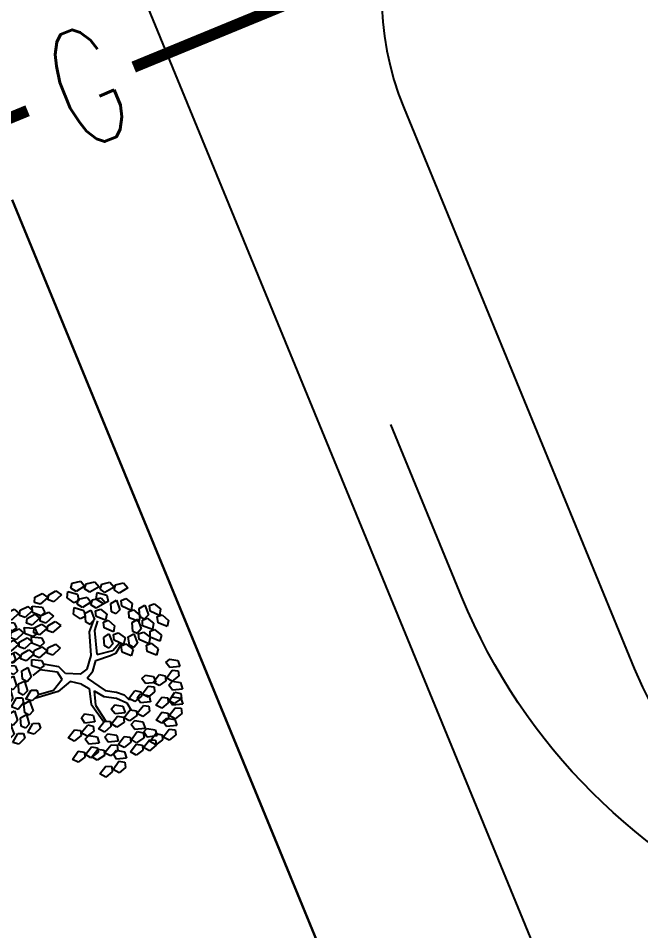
# Model space of a CAD drawing. Extents: x -809667 to 586099, y 3084146 to 3634412.
# Drawn here: x 381299.27 to 381308.67, y 3084317.52 to 3084331.3 of the extents above; entities that cross this region are included whole.
import ezdxf

# ---------------------------------------------------------------- set-up
doc = ezdxf.new("R2010")
doc.units = 0
doc.header["$LTSCALE"] = 0.5
for name, color, linetype in [('DIM-照明', 3, 'CONTINUOUS'), ('WIRE-照明', 1, 'CONTINUOUS'), ('乔木', 84, 'CONTINUOUS'), ('文字', 7, 'CONTINUOUS')]:
    doc.layers.add(name, color=color, linetype=linetype)
doc.styles.add('_TEL_DIM', font='SIMPLEX', dxfattribs={"width": 0.8, "height": 3.5, "bigfont": 'HZTXT'})

# ---------------------------------------------------------------- blocks, each defined once
blk = doc.blocks.new('幌伞枫')
at = {"layer": '乔木', "color": 0}
for p, q in [((27.2100914335897, 1053.993646208626), (100.6142212668055, 1061.334059193912)), ((100.6142212668055, 1061.334059193912), (85.93339529626246, 943.8874514620766)), ((-677.4695549443277, 936.5470384800647), (-604.0654251111118, 995.2703423459825)), ((-604.0654251111118, 995.2703423459825), (-530.6612952844152, 965.9086904113865)), ((-530.6612952844152, 965.9086904113865), (-604.0654251111118, 870.4833216321349)), ((-530.6612952844152, 995.2703423459825), (-449.9167524691584, 1053.993646208626)), ((-523.320882295855, 936.5470384800647), (-530.6612952844152, 995.2703423459825)), ((-449.9167524691584, 1053.993646208626), (-383.8530356179836, 1024.631994277304)), ((-383.8530356179836, 1024.631994277304), (-449.9167524691584, 929.2066254980527)), ((-9.491973483018228, 965.9086904113865), (27.2100914335897, 1053.993646208626)), ((19.86967845160689, 914.5257995307547), (-9.491973483018228, 965.9086904113865)), ((122.6354602128704, 965.9086904113865), (144.6566991654545, 1031.972407259316)), ((196.0395900460862, 877.8237346141468), (122.6354602128704, 965.9086904113865)), ((144.6566991654545, 1031.972407259316), (203.380003028069, 1024.631994277304)), ((203.380003028069, 1024.631994277304), (247.422480926718, 936.5470384800647)), ((247.422480926718, 936.5470384800647), (284.1245458433259, 1024.631994277304)), ((284.1245458433259, 1024.631994277304), (364.8690886585828, 1031.972407259316)), ((364.8690886585828, 1031.972407259316), (350.1882626879815, 914.5257995307547)), ((379.5499146225484, 936.5470384800647), (408.9115665571735, 1002.610755327994)), ((408.9115665571735, 1002.610755327994), (467.6348704198463, 995.2703423459825)), ((423.5923925211973, 899.8449735634567), (460.2944574378052, 987.9299293606964)), ((460.2944574378052, 987.9299293606964), (533.6985872645018, 995.2703423459825)), ((467.6348704198463, 995.2703423459825), (504.3369353364542, 899.8449735634567)), ((533.6985872645018, 995.2703423459825), (519.0177613004198, 877.8237346141468)), ((555.7198262170277, 899.8449735634567), (577.7410651630926, 965.9086904113865)), ((577.7410651630926, 965.9086904113865), (636.4643690322846, 958.5682774293746)), ((636.4643690322846, 958.5682774293746), (680.5068469309335, 870.4833216321349)), ((-670.1291419622867, 877.8237346141468), (-677.4695549443277, 936.5470384800647)), ((-604.0654251111118, 870.4833216321349), (-670.1291419622867, 877.8237346141468)), ((-530.6612952844152, 819.1004307515032), (-457.2571654511994, 877.8237346141468)), ((-449.9167524691584, 929.2066254980527), (-523.320882295855, 936.5470384800647)), ((-457.2571654511994, 877.8237346141468), (-391.1934486000246, 848.462082682825)), ((-391.1934486000246, 848.462082682825), (-457.2571654511994, 745.6963009182873)), ((-383.8530356179836, 870.4833216321349), (-303.1084928027267, 936.5470384800647)), ((-376.5126226359425, 819.1004307515032), (-383.8530356179836, 870.4833216321349)), ((-237.0447759580711, 899.8449735634567), (-310.448905791287, 804.4196047842051)), ((-303.1084928027267, 936.5470384800647), (-237.0447759580711, 899.8449735634567)), ((-237.0447759580711, 797.0791918021932), (-156.3002331428725, 863.142908650123)), ((-156.3002331428725, 863.142908650123), (-90.23651629821688, 826.4408437335151)), ((85.93339529626246, 943.8874514620766), (19.86967845160689, 914.5257995307547)), ((137.3162861768942, 804.4196047842051), (166.6779381114611, 870.4833216321349)), ((166.6779381114611, 870.4833216321349), (225.4012419741339, 863.142908650123)), ((247.422480926718, 936.5470384800647), (196.0395900460862, 877.8237346141468)), ((225.4012419741339, 863.142908650123), (262.1033068907418, 775.0579528528833)), ((284.1245458433259, 885.1641475994329), (247.422480926718, 936.5470384800647)), ((350.1882626879815, 914.5257995307547), (284.1245458433259, 885.1641475994329)), ((460.2944574378052, 848.462082682825), (379.5499146225484, 936.5470384800647)), ((452.9540444557642, 848.462082682825), (423.5923925211973, 899.8449735634567)), ((519.0177613004198, 877.8237346141468), (452.9540444557642, 848.462082682825)), ((504.3369353364542, 899.8449735634567), (460.2944574378052, 848.462082682825)), ((629.1239560502436, 811.7600177662171), (555.7198262170277, 899.8449735634567)), ((680.5068469309335, 870.4833216321349), (629.1239560502436, 811.7600177662171)), ((651.1451949963084, 775.0579528528833), (687.8472599129163, 863.142908650123)), ((687.8472599129163, 863.142908650123), (761.2513897461322, 870.4833216321349)), ((761.2513897461322, 870.4833216321349), (746.5705637755891, 753.0367139035734)), ((-684.8099679263105, 826.4408437335151), (-567.3633601945039, 841.1216697008131)), ((-662.7887289802457, 753.0367139035734), (-684.8099679263105, 826.4408437335151)), ((-567.3633601945039, 738.3558879362754), (-662.7887289802457, 753.0367139035734)), ((-662.7887289802457, 686.9729970556436), (-582.044186165047, 745.6963009182873)), ((-582.044186165047, 745.6963009182873), (-515.980469313814, 716.3346489869655)), ((-567.3633601945039, 841.1216697008131), (-530.6612952844152, 782.3983658348952)), ((-530.6612952844152, 782.3983658348952), (-567.3633601945039, 738.3558879362754)), ((-523.320882295855, 760.3771268855853), (-530.6612952844152, 819.1004307515032)), ((-457.2571654511994, 745.6963009182873), (-523.320882295855, 760.3771268855853)), ((-383.8530356179836, 738.3558879362754), (-310.448905791287, 804.4196047842051)), ((-310.448905791287, 804.4196047842051), (-376.5126226359425, 819.1004307515032)), ((-310.448905791287, 804.4196047842051), (-237.0447759580711, 767.7175398675972)), ((-237.0447759580711, 767.7175398675972), (-310.448905791287, 672.2921710883456)), ((-229.7043629760883, 738.3558879362754), (-237.0447759580711, 797.0791918021932)), ((-90.23651629821688, 826.4408437335151), (-156.3002331428725, 731.0154749542635)), ((210.7204160101101, 716.3346489869655), (137.3162861768942, 804.4196047842051)), ((144.6566991654545, 738.3558879362754), (218.0608289921511, 745.6963009182873)), ((218.0608289921511, 745.6963009182873), (203.380003028069, 628.2496931897258)), ((262.1033068907418, 775.0579528528833), (210.7204160101101, 716.3346489869655)), ((401.5711535686132, 775.0579528528833), (423.5923925211973, 841.1216697008131)), ((474.9752834018291, 686.9729970556436), (401.5711535686132, 775.0579528528833)), ((423.5923925211973, 841.1216697008131), (482.3156963838119, 833.781256715527)), ((526.3581742824608, 745.6963009182873), (474.9752834018291, 686.9729970556436)), ((482.3156963838119, 833.781256715527), (526.3581742824608, 745.6963009182873)), ((570.4006521811098, 738.3558879362754), (599.7623041156767, 804.4196047842051)), ((599.7623041156767, 804.4196047842051), (658.4856079782912, 797.0791918021932)), ((680.5068469309335, 723.6750619689774), (651.1451949963084, 775.0579528528833)), ((658.4856079782912, 797.0791918021932), (695.1876728948992, 708.9942360049536)), ((746.5705637755891, 753.0367139035734), (680.5068469309335, 723.6750619689774)), ((783.272628692197, 775.0579528528833), (805.2938676447229, 841.1216697008131)), ((856.6767585254129, 686.9729970556436), (783.272628692197, 775.0579528528833)), ((805.2938676447229, 841.1216697008131), (864.0171715073957, 833.781256715527)), ((908.0596494059864, 745.6963009182873), (856.6767585254129, 686.9729970556436)), ((864.0171715073957, 833.781256715527), (908.0596494059864, 745.6963009182873)), ((-993.1073132166784, 642.9305191570238), (-927.0435963720229, 679.6325840703576)), ((-993.1073132166784, 547.505150374498), (-993.1073132166784, 642.9305191570238)), ((-927.0435963720229, 679.6325840703576), (-890.341531455415, 569.526389323808)), ((-809.5969886401581, 628.2496931897258), (-736.1928588069422, 686.9729970556436)), ((-736.1928588069422, 686.9729970556436), (-662.7887289802457, 657.6113451210476)), ((-662.7887289802457, 657.6113451210476), (-736.1928588069422, 562.185976341796)), ((-655.4483159916854, 628.2496931897258), (-662.7887289802457, 686.9729970556436)), ((-515.980469313814, 716.3346489869655), (-582.044186165047, 613.5688672224278)), ((-545.3421212484391, 708.9942360049536), (-427.8955135166325, 723.6750619689774)), ((-523.320882295855, 635.5901061717377), (-545.3421212484391, 708.9942360049536)), ((-427.8955135166325, 723.6750619689774), (-383.8530356179836, 664.9517581063337)), ((-383.8530356179836, 664.9517581063337), (-420.5551005345915, 620.9092802077139)), ((-391.1934486000246, 628.2496931897258), (-273.746840874679, 642.9305191570238)), ((-376.5126226359425, 679.6325840703576), (-383.8530356179836, 738.3558879362754)), ((-310.448905791287, 672.2921710883456), (-376.5126226359425, 679.6325840703576)), ((-273.746840874679, 642.9305191570238), (-237.0447759580711, 591.5476282731179)), ((-156.3002331428725, 731.0154749542635), (-229.7043629760883, 738.3558879362754)), ((107.9546342488466, 650.2709321390357), (144.6566991654545, 738.3558879362754)), ((137.3162861768942, 598.888041258404), (107.9546342488466, 650.2709321390357)), ((240.082067944677, 650.2709321390357), (262.1033068907418, 716.3346489869655)), ((313.4861977713736, 562.185976341796), (240.082067944677, 650.2709321390357)), ((262.1033068907418, 716.3346489869655), (320.8266107599338, 708.9942360049536)), ((320.8266107599338, 708.9942360049536), (364.8690886585828, 620.9092802077139)), ((643.8047820143256, 650.2709321390357), (570.4006521811098, 738.3558879362754)), ((695.1876728948992, 708.9942360049536), (643.8047820143256, 650.2709321390357)), ((797.9534546561626, 613.5688672224278), (827.3151065907878, 679.6325840703576)), ((827.3151065907878, 679.6325840703576), (886.0384104534605, 672.2921710883456)), ((886.0384104534605, 672.2921710883456), (922.7404753700685, 584.207215291106)), ((-941.7244223359885, 518.1434984431762), (-993.1073132166784, 547.505150374498)), ((-890.341531455415, 569.526389323808), (-941.7244223359885, 518.1434984431762)), ((-816.9374016221991, 518.1434984431762), (-699.4907938903343, 532.8243244104742)), ((-802.2565756581171, 569.526389323808), (-809.5969886401581, 628.2496931897258)), ((-736.1928588069422, 562.185976341796), (-802.2565756581171, 569.526389323808)), ((-699.4907938903343, 532.8243244104742), (-662.7887289802457, 474.1010205445564)), ((-582.044186165047, 613.5688672224278), (-655.4483159916854, 628.2496931897258)), ((-420.5551005345915, 620.9092802077139), (-523.320882295855, 635.5901061717377)), ((-369.1722096539597, 554.8455633597841), (-391.1934486000246, 628.2496931897258)), ((-273.746840874679, 547.505150374498), (-369.1722096539597, 554.8455633597841)), ((-295.7680798207439, 510.8030854611643), (-215.0235370055452, 576.866802309094)), ((-237.0447759580711, 591.5476282731179), (-273.746840874679, 547.505150374498)), ((-215.0235370055452, 576.866802309094), (-148.9598201608896, 540.1647373924861)), ((-148.9598201608896, 540.1647373924861), (-215.0235370055452, 444.7393686132345)), ((203.380003028069, 628.2496931897258), (137.3162861768942, 598.888041258404)), ((254.762893908759, 488.7818465118544), (284.1245458433259, 554.8455633597841)), ((284.1245458433259, 554.8455633597841), (335.5074367239577, 547.505150374498)), ((306.1457847893325, 540.1647373924861), (350.1882626879815, 635.5901061717377)), ((342.8478497059405, 496.1222594938663), (306.1457847893325, 540.1647373924861)), ((364.8690886585828, 620.9092802077139), (313.4861977713736, 562.185976341796)), ((335.5074367239577, 547.505150374498), (379.5499146225484, 459.4201945772584)), ((350.1882626879815, 635.5901061717377), (423.5923925211973, 635.5901061717377)), ((423.5923925211973, 635.5901061717377), (408.9115665571735, 518.1434984431762)), ((445.613631467204, 547.505150374498), (467.6348704198463, 606.2284542404159)), ((519.0177613004198, 452.0797815952465), (445.613631467204, 547.505150374498)), ((467.6348704198463, 606.2284542404159), (526.3581742824608, 598.888041258404)), ((526.3581742824608, 598.888041258404), (570.4006521811098, 510.8030854611643)), ((717.2089118475415, 525.4839114251881), (753.9109767575719, 613.5688672224278)), ((753.9109767575719, 613.5688672224278), (827.3151065907878, 620.9092802077139)), ((871.3575844893785, 525.4839114251881), (797.9534546561626, 613.5688672224278)), ((827.3151065907878, 620.9092802077139), (812.6342806267639, 503.4626724758782)), ((849.3363455433719, 525.4839114251881), (871.3575844893785, 591.5476282731179)), ((871.3575844893785, 591.5476282731179), (930.0808883520513, 584.207215291106)), ((922.7404753700685, 584.207215291106), (871.3575844893785, 525.4839114251881)), ((930.0808883520513, 584.207215291106), (974.123366250642, 496.1222594938663)), ((-1037.149791115269, 488.7818465118544), (-971.0860742706136, 525.4839114251881)), ((-1037.149791115269, 393.3564777293286), (-1037.149791115269, 488.7818465118544)), ((-971.0860742706136, 525.4839114251881), (-934.3840093540057, 408.0373036966266)), ((-794.9161626761343, 444.7393686132345), (-816.9374016221991, 518.1434984431762)), ((-699.4907938903343, 430.0585426459365), (-794.9161626761343, 444.7393686132345)), ((-662.7887289802457, 474.1010205445564), (-699.4907938903343, 430.0585426459365)), ((-611.4058380930946, 371.3352387800187), (-530.6612952844152, 430.0585426459365)), ((-530.6612952844152, 430.0585426459365), (-464.5975784332404, 400.6968907146147)), ((-442.5763394871756, 452.0797815952465), (-369.1722096539597, 518.1434984431762)), ((-435.2359264986153, 393.3564777293286), (-442.5763394871756, 452.0797815952465)), ((-369.1722096539597, 518.1434984431762), (-295.7680798207439, 481.4414335265683)), ((-295.7680798207439, 481.4414335265683), (-369.1722096539597, 386.0160647473167)), ((-256.8555721194862, 345.8543413626976), (-327.1852074106719, 440.5991676613266)), ((-221.8940470888774, 376.9156246808343), (-310.5409329336981, 462.2367244804846)), ((-288.4276668387611, 452.0797815952465), (-295.7680798207439, 510.8030854611643)), ((-215.0235370055452, 444.7393686132345), (-288.4276668387611, 452.0797815952465)), ((328.1670237419748, 400.6968907146147), (254.762893908759, 488.7818465118544)), ((379.5499146225484, 459.4201945772584), (328.1670237419748, 400.6968907146147)), ((408.9115665571735, 518.1434984431762), (342.8478497059405, 496.1222594938663)), ((460.2944574378052, 386.0160647473167), (489.6561093658529, 452.0797815952465)), ((489.6561093658529, 452.0797815952465), (541.0390002530621, 444.7393686132345)), ((570.4006521811098, 510.8030854611643), (519.0177613004198, 452.0797815952465)), ((541.0390002530621, 444.7393686132345), (585.0814781516528, 349.3139998307088)), ((592.4218911336357, 408.0373036966266), (629.1239560502436, 496.1222594938663)), ((629.1239560502436, 496.1222594938663), (709.8684988589812, 503.4626724758782)), ((709.8684988589812, 503.4626724758782), (695.1876728948992, 386.0160647473167)), ((746.5705637755891, 481.4414335265683), (717.2089118475415, 525.4839114251881)), ((724.5493248295243, 408.0373036966266), (753.9109767575719, 474.1010205445564)), ((812.6342806267639, 503.4626724758782), (746.5705637755891, 481.4414335265683)), ((753.9109767575719, 474.1010205445564), (812.6342806267639, 466.7606075625445)), ((812.6342806267639, 466.7606075625445), (849.3363455433719, 371.3352387800187)), ((922.7404753700685, 437.3989556279485), (849.3363455433719, 525.4839114251881)), ((864.0171715073957, 363.9948257980068), (893.3788234420208, 430.0585426459365)), ((893.3788234420208, 430.0585426459365), (952.1021273046354, 422.7181296639246)), ((974.123366250642, 496.1222594938663), (922.7404753700685, 437.3989556279485)), ((-1081.19226901386, 319.952347899387), (-1015.128552169204, 356.6544128159949)), ((-1081.19226901386, 217.1865661348493), (-1081.19226901386, 319.952347899387)), ((-985.7669002346374, 363.9948257980068), (-1037.149791115269, 393.3564777293286)), ((-1015.128552169204, 356.6544128159949), (-978.4264872525964, 239.2078050841592)), ((-934.3840093540057, 408.0373036966266), (-985.7669002346374, 363.9948257980068)), ((-956.4052483000705, 319.952347899387), (-897.6819444373978, 422.7181296639246)), ((-883.0011184733739, 290.5906959680651), (-956.4052483000705, 319.952347899387)), ((-897.6819444373978, 422.7181296639246), (-824.2778146041819, 422.7181296639246)), ((-883.0011184733739, 349.3139998307088), (-816.9374016221991, 386.0160647473167)), ((-809.5969886401581, 363.9948257980068), (-883.0011184733739, 290.5906959680651)), ((-883.0011184733739, 246.5482180694453), (-883.0011184733739, 349.3139998307088)), ((-824.2778146041819, 422.7181296639246), (-809.5969886401581, 363.9948257980068)), ((-816.9374016221991, 386.0160647473167), (-780.2353367055912, 268.5694570187552)), ((-758.2140977595263, 312.611934917375), (-684.8099679263105, 371.3352387800187)), ((-684.8099679263105, 371.3352387800187), (-618.7462510816549, 341.9735868486969)), ((-618.7462510816549, 341.9735868486969), (-684.8099679263105, 246.5482180694453)), ((-604.0654251111118, 312.611934917375), (-611.4058380930946, 371.3352387800187)), ((-464.5975784332404, 400.6968907146147), (-538.0017082664563, 305.2715219320889)), ((-457.2571654511994, 341.9735868486969), (-332.4701447373518, 363.9948257980068)), ((-427.8955135166325, 275.9098700007671), (-457.2571654511994, 341.9735868486969)), ((-369.1722096539597, 386.0160647473167), (-435.2359264986153, 393.3564777293286)), ((-332.4701447373518, 363.9948257980068), (-295.7680798207439, 305.2715219320889)), ((-251.7256019221531, 158.4632622722056), (-256.8555721194862, 345.8543413626976)), ((-206.3557877991261, 307.0274383304277), (-221.8940470888774, 376.9156246808343)), ((225.4012419741339, 275.9098700007671), (276.7841328612849, 356.6544128159949)), ((276.7841328612849, 356.6544128159949), (335.5074367239577, 393.3564777293286)), ((291.4649588253669, 261.2290440334691), (372.2095016405656, 363.9948257980068)), ((335.5074367239577, 393.3564777293286), (343.9771440104669, 418.7655995926252)), ((372.2095016405656, 363.9948257980068), (467.6348704198463, 393.3564777293286)), ((401.5711535686132, 312.611934917375), (482.3156963838119, 319.952347899387)), ((533.6985872645018, 290.5906959680651), (460.2944574378052, 386.0160647473167)), ((482.3156963838119, 319.952347899387), (467.6348704198463, 202.5057401708254)), ((585.0814781516528, 349.3139998307088), (533.6985872645018, 290.5906959680651)), ((629.1239560502436, 356.6544128159949), (592.4218911336357, 408.0373036966266)), ((695.1876728948992, 386.0160647473167), (629.1239560502436, 356.6544128159949)), ((797.9534546561626, 319.952347899387), (724.5493248295243, 408.0373036966266)), ((849.3363455433719, 371.3352387800187), (797.9534546561626, 319.952347899387)), ((937.4213013406115, 275.9098700007671), (864.0171715073957, 363.9948257980068)), ((988.8041922212433, 334.633173866685), (937.4213013406115, 275.9098700007671)), ((952.1021273046354, 422.7181296639246), (988.8041922212433, 334.633173866685)), ((-1029.809378133286, 187.8249142035274), (-1081.19226901386, 217.1865661348493)), ((-978.4264872525964, 239.2078050841592), (-1029.809378133286, 187.8249142035274)), ((-927.0435963720229, 195.1653271855394), (-860.9798795207898, 224.5269791201354)), ((-831.6182275861647, 217.1865661348493), (-883.0011184733739, 246.5482180694453)), ((-860.9798795207898, 224.5269791201354), (-824.2778146041819, 114.4207843735858)), ((-780.2353367055912, 268.5694570187552), (-831.6182275861647, 217.1865661348493)), ((-772.8949237235502, 202.5057401708254), (-655.4483159916854, 217.1865661348493)), ((-750.8736847775435, 253.8886310514572), (-758.2140977595263, 312.611934917375)), ((-684.8099679263105, 246.5482180694453), (-750.8736847775435, 253.8886310514572)), ((-655.4483159916854, 217.1865661348493), (-611.4058380930946, 158.4632622722056)), ((-530.6612952844152, 195.1653271855394), (-633.4270770456787, 253.8886310514572)), ((-538.0017082664563, 305.2715219320889), (-604.0654251111118, 312.611934917375)), ((-332.4701447373518, 261.2290440334691), (-427.8955135166325, 275.9098700007671)), ((-295.7680798207439, 305.2715219320889), (-332.4701447373518, 261.2290440334691)), ((-188.4196495142678, 124.1725380504868), (-206.3557877991261, 307.0274383304277)), ((174.0183510935021, 151.1228492869195), (225.4012419741339, 275.9098700007671)), ((240.082067944677, 121.7611973555977), (291.4649588253669, 261.2290440334691)), ((364.8690886585828, 224.5269791201354), (401.5711535686132, 312.611934917375)), ((401.5711535686132, 173.1440882362294), (364.8690886585828, 224.5269791201354)), ((496.9965223544132, 224.5269791201354), (526.3581742824608, 290.5906959680651)), ((570.4006521811098, 136.4420233228957), (496.9965223544132, 224.5269791201354)), ((526.3581742824608, 290.5906959680651), (585.0814781516528, 283.250282982779)), ((585.0814781516528, 283.250282982779), (621.7835430616833, 187.8249142035274)), ((746.5705637755891, 246.5482180694453), (768.591802728115, 312.611934917375)), ((819.974693608805, 158.4632622722056), (746.5705637755891, 246.5482180694453)), ((768.591802728115, 312.611934917375), (827.3151065907878, 305.2715219320889)), ((871.3575844893785, 217.1865661348493), (819.974693608805, 158.4632622722056)), ((827.3151065907878, 305.2715219320889), (871.3575844893785, 217.1865661348493)), ((922.7404753700685, 209.8461531528374), (996.1446052032843, 217.1865661348493)), ((996.1446052032843, 217.1865661348493), (981.4637792392023, 99.73995840628777)), ((-1125.234746912509, 165.8036752542175), (-1059.171030067853, 195.1653271855394)), ((-1125.234746912509, 63.03789348967985), (-1125.234746912509, 165.8036752542175)), ((-1059.171030067853, 195.1653271855394), (-1022.468965151245, 85.05913244226394)), ((-927.0435963720229, 92.39954542427586), (-927.0435963720229, 195.1653271855394)), ((-824.2778146041819, 114.4207843735858), (-875.6607054848137, 63.03789348967985)), ((-846.299053556766, 18.99541559433419), (-787.575749687574, 121.7611973555977)), ((-787.575749687574, 121.7611973555977), (-714.1716198609356, 121.7611973555977)), ((-750.8736847775435, 129.1016103376096), (-772.8949237235502, 202.5057401708254)), ((-648.1079030097026, 114.4207843735858), (-750.8736847775435, 129.1016103376096)), ((-714.1716198609356, 121.7611973555977), (-699.4907938903343, 63.03789348967985)), ((-611.4058380930946, 158.4632622722056), (-648.1079030097026, 114.4207843735858)), ((-530.6612952844152, 129.1016103376096), (-640.7674900277198, 202.5057401708254)), ((-251.7256019221531, 158.4632622722056), (-530.6612952844152, 195.1653271855394)), ((-259.066014904136, 85.05913244226394), (-530.6612952844152, 129.1016103376096)), ((-75.5556903276738, 63.03789348967985), (-188.4196495142678, 124.1725380504868)), ((-9.491973483018228, -17.70664932227373), (174.0183510935021, 151.1228492869195)), ((151.9971121474955, 26.3358285763461), (240.082067944677, 121.7611973555977)), ((467.6348704198463, 202.5057401708254), (401.5711535686132, 173.1440882362294)), ((519.0177613004198, 63.03789348967985), (541.0390002530621, 129.1016103376096)), ((541.0390002530621, 129.1016103376096), (599.7623041156767, 121.7611973555977)), ((621.7835430616833, 187.8249142035274), (570.4006521811098, 136.4420233228957)), ((599.7623041156767, 121.7611973555977), (643.8047820143256, 33.67624155835802)), ((673.1664339488925, 70.37830647496594), (709.8684988589812, 165.8036752542175)), ((709.8684988589812, 165.8036752542175), (783.272628692197, 165.8036752542175)), ((783.272628692197, 165.8036752542175), (768.591802728115, 48.35706752565602)), ((805.2938676447229, 77.71871945697785), (827.3151065907878, 143.7824363049076)), ((827.3151065907878, 143.7824363049076), (886.0384104534605, 136.4420233228957)), ((878.6979974714195, 121.7611973555977), (922.7404753700685, 209.8461531528374)), ((915.4000623880274, 77.71871945697785), (878.6979974714195, 121.7611973555977)), ((886.0384104534605, 136.4420233228957), (930.0808883520513, 41.01665454364411)), ((1010.82543116725, 121.7611973555977), (1040.187083101875, 187.8249142035274)), ((1091.569973982507, 33.67624155835802), (1010.82543116725, 121.7611973555977)), ((1040.187083101875, 187.8249142035274), (1098.910386964548, 180.4845012215155)), ((1098.910386964548, 180.4845012215155), (1142.952864863139, 92.39954542427586)), ((-1073.851856031877, 33.67624155835802), (-1125.234746912509, 63.03789348967985)), ((-1022.468965151245, 85.05913244226394), (-1073.851856031877, 33.67624155835802)), ((-1044.490204097252, -10.36623634026182), (-985.7669002346374, 92.39954542427586)), ((-985.7669002346374, 92.39954542427586), (-912.3627704014216, 92.39954542427586)), ((-897.6819444373978, 33.67624155835802), (-971.0860742706136, -32.38747528957174)), ((-875.6607054848137, 63.03789348967985), (-927.0435963720229, 92.39954542427586)), ((-912.3627704014216, 92.39954542427586), (-897.6819444373978, 33.67624155835802)), ((-772.8949237235502, -3.025823354975728), (-846.299053556766, 18.99541559433419)), ((-699.4907938903343, 63.03789348967985), (-772.8949237235502, -3.025823354975728)), ((-112.2577552442817, 4.314589627036185), (-259.066014904136, 85.05913244226394)), ((-75.5556903276738, -83.77036617020349), (-112.2577552442817, 4.314589627036185)), ((-9.491973483018228, -17.70664932227373), (-75.5556903276738, 63.03789348967985)), ((151.9971121474955, 26.3358285763461), (318.0657627740147, 4.179627093973977)), ((294.7583738394169, -42.41229788320925), (527.0456480919238, 53.40442934050952)), ((318.0657627740147, 4.179627093973977), (524.1625823155482, 78.47235653263488)), ((592.4218911336357, -25.04706230428565), (519.0177613004198, 63.03789348967985)), ((643.8047820143256, 33.67624155835802), (592.4218911336357, -25.04706230428565)), ((702.5280858769402, 26.3358285763461), (673.1664339488925, 70.37830647496594)), ((768.591802728115, 48.35706752565602), (702.5280858769402, 26.3358285763461)), ((878.6979974714195, -17.70664932227373), (805.2938676447229, 77.71871945697785)), ((930.0808883520513, 41.01665454364411), (878.6979974714195, -17.70664932227373)), ((981.4637792392023, 99.73995840628777), (915.4000623880274, 77.71871945697785)), ((1032.846670119892, -39.72788827158365), (1054.867909065899, 26.3358285763461)), ((1054.867909065899, 26.3358285763461), (1113.591212935091, 18.99541559433419)), ((1142.952864863139, 92.39954542427586), (1091.569973982507, 33.67624155835802)), ((1113.591212935091, 18.99541559433419), (1157.633690833682, -69.08954020290548)), ((-1081.19226901386, -142.4936700361213), (-1022.468965151245, -91.1107791522154)), ((-971.0860742706136, -32.38747528957174), (-1044.490204097252, -10.36623634026182)), ((-1022.468965151245, -91.1107791522154), (-963.7456612820533, -193.8765609167531)), ((-75.5556903276738, -83.77036617020349), (-119.5981682262645, -252.5998647826709)), ((41.89091739767173, -98.4511921375015), (-19.55470157596574, -221.3424300867264)), ((-9.491973483018228, -17.70664932227373), (-9.491973483018228, -17.70664932227373)), ((-9.491973483018228, -17.70664932227373), (-9.491973483018228, -17.70664932227373)), ((-9.491973483018228, -17.70664932227373), (-9.491973483018228, -17.70664932227373)), ((-9.491973483018228, -17.70664932227373), (-9.491973483018228, -17.70664932227373)), ((-9.491973483018228, -17.70664932227373), (-9.491973483018228, -17.70664932227373)), ((-9.491973483018228, -17.70664932227373), (-9.491973483018228, -17.70664932227373)), ((-9.491973483018228, -17.70664932227373), (-9.491973483018228, -17.70664932227373)), ((-9.491973483018228, -17.70664932227373), (-9.491973483018228, -17.70664932227373)), ((-9.491973483018228, -17.70664932227373), (-9.491973483018228, -17.70664932227373)), ((-9.491973483018228, -17.70664932227373), (-9.491973483018228, -17.70664932227373)), ((-9.491973483018228, -17.70664932227373), (-9.491973483018228, -17.70664932227373)), ((-9.491973483018228, -17.70664932227373), (-9.491973483018228, -17.70664932227373)), ((-9.491973483018228, -17.70664932227373), (-9.491973483018228, -17.70664932227373)), ((-9.491973483018228, -17.70664932227373), (-9.491973483018228, -17.70664932227373)), ((-9.491973483018228, -17.70664932227373), (-9.491973483018228, -17.70664932227373)), ((-9.491973483018228, -17.70664932227373), (-9.491973483018228, -17.70664932227373)), ((-9.491973483018228, -17.70664932227373), (-9.491973483018228, -17.70664932227373)), ((-9.491973483018228, -17.70664932227373), (-9.491973483018228, -17.70664932227373)), ((-9.491973483018228, -17.70664932227373), (-9.491973483018228, -17.70664932227373)), ((-9.491973483018228, -17.70664932227373), (-9.491973483018228, -17.70664932227373)), ((-9.491973483018228, -17.70664932227373), (-9.491973483018228, -17.70664932227373)), ((-9.491973483018228, -17.70664932227373), (-9.491973483018228, -17.70664932227373)), ((-9.491973483018228, -17.70664932227373), (-9.491973483018228, -17.70664932227373)), ((-9.491973483018228, -17.70664932227373), (-9.491973483018228, -17.70664932227373)), ((-9.491973483018228, -17.70664932227373), (-9.491973483018228, -17.70664932227373)), ((-9.491973483018228, -17.70664932227373), (-9.491973483018228, -17.70664932227373)), ((-9.491973483018228, -17.70664932227373), (-9.491973483018228, -17.70664932227373)), ((-9.491973483018228, -17.70664932227373), (-9.491973483018228, -17.70664932227373)), ((-9.491973483018228, -17.70664932227373), (-9.491973483018228, -17.70664932227373)), ((-9.491973483018228, -17.70664932227373), (-9.491973483018228, -17.70664932227373)), ((-9.491973483018228, -17.70664932227373), (-9.491973483018228, -17.70664932227373)), ((-9.491973483018228, -17.70664932227373), (-9.491973483018228, -17.70664932227373)), ((-9.491973483018228, -17.70664932227373), (-9.491973483018228, -17.70664932227373)), ((-9.491973483018228, -17.70664932227373), (-9.491973483018228, -17.70664932227373)), ((-9.491973483018228, -17.70664932227373), (-9.491973483018228, -17.70664932227373)), ((-9.491973483018228, -17.70664932227373), (-9.491973483018228, -17.70664932227373)), ((-9.491973483018228, -17.70664932227373), (-9.491973483018228, -17.70664932227373)), ((-9.491973483018228, -17.70664932227373), (-9.491973483018228, -17.70664932227373)), ((-9.491973483018228, -17.70664932227373), (-9.491973483018228, -17.70664932227373)), ((-9.491973483018228, -17.70664932227373), (-9.491973483018228, -17.70664932227373)), ((41.89091739767173, -98.4511921375015), (109.4913395694311, -21.83738034444832)), ((109.4913395694311, -21.83738034444832), (294.7583738394169, -42.41229788320925)), ((386.8903276045894, -142.4936700361213), (423.5923925211973, -47.06830125359556)), ((423.5923925211973, -47.06830125359556), (504.3369353364542, -47.06830125359556)), ((504.3369353364542, -47.06830125359556), (489.6561093658529, -164.5149089854312)), ((519.0177613004198, -135.1532570508352), (548.3794132350449, -76.42995318819158)), ((548.3794132350449, -76.42995318819158), (607.1027170977177, -83.77036617020349)), ((607.1027170977177, -83.77036617020349), (643.8047820143256, -171.8553219674432)), ((643.8047820143256, -149.8340830181332), (680.5068469309335, -61.74912722089357)), ((680.5068469309335, -61.74912722089357), (753.9109767575719, -54.40871423888166)), ((753.9109767575719, -54.40871423888166), (739.2301507935481, -171.8553219674432)), ((775.932215710156, -149.8340830181332), (805.2938676447229, -83.77036617020349)), ((805.2938676447229, -83.77036617020349), (856.6767585254129, -91.1107791522154)), ((819.974693608805, -83.77036617020349), (849.3363455433719, -17.70664932227373)), ((893.3788234420208, -171.8553219674432), (819.974693608805, -83.77036617020349)), ((849.3363455433719, -17.70664932227373), (908.0596494059864, -25.04706230428565)), ((856.6767585254129, -91.1107791522154), (900.7192364240036, -186.5361479347412)), ((908.0596494059864, -25.04706230428565), (944.7617143225943, -120.4724310868114)), ((1106.250799946531, -127.8128440688233), (1032.846670119892, -39.72788827158365)), ((1157.633690833682, -69.08954020290548), (1106.250799946531, -127.8128440688233)), ((-1051.830617079293, -237.9190388153729), (-1081.19226901386, -142.4936700361213)), ((-963.7456612820533, -193.8765609167531), (-1000.447726198661, -252.5998647826709)), ((-736.1928588069422, -230.578625833361), (-677.4695549443277, -179.1957349494551)), ((-677.4695549443277, -179.1957349494551), (-618.7462510816549, -289.3019296960047)), ((423.5923925211973, -186.5361479347412), (386.8903276045894, -142.4936700361213)), ((489.6561093658529, -164.5149089854312), (423.5923925211973, -186.5361479347412)), ((592.4218911336357, -230.578625833361), (519.0177613004198, -135.1532570508352)), ((643.8047820143256, -171.8553219674432), (592.4218911336357, -230.578625833361)), ((673.1664339488925, -201.216973898765), (643.8047820143256, -149.8340830181332)), ((739.2301507935481, -171.8553219674432), (673.1664339488925, -201.216973898765)), ((849.3363455433719, -237.9190388153729), (775.932215710156, -149.8340830181332)), ((900.7192364240036, -186.5361479347412), (849.3363455433719, -237.9190388153729)), ((944.7617143225943, -120.4724310868114), (893.3788234420208, -171.8553219674432)), ((-1088.532681995901, -303.9827556633027), (-1029.809378133286, -252.5998647826709)), ((-1066.511443049894, -399.4081244425543), (-1088.532681995901, -303.9827556633027)), ((-1000.447726198661, -252.5998647826709), (-1051.830617079293, -237.9190388153729)), ((-1029.809378133286, -252.5998647826709), (-971.0860742706136, -355.3656465439344)), ((-860.9798795207898, -281.9615167139928), (-802.2565756581171, -237.9190388153729)), ((-838.958640574725, -384.7272984785304), (-860.9798795207898, -281.9615167139928)), ((-802.2565756581171, -237.9190388153729), (-743.5332717889833, -340.6848205799106)), ((-706.8312068788946, -326.0039946126126), (-736.1928588069422, -230.578625833361)), ((-618.7462510816549, -289.3019296960047), (-655.4483159916854, -348.0252335619225)), ((-479.278404397206, -289.3019296960047), (-420.5551005345915, -245.2594517973848)), ((-457.2571654511994, -384.7272984785304), (-479.278404397206, -289.3019296960047)), ((-420.5551005345915, -245.2594517973848), (-361.8317966719769, -348.0252335619225)), ((-215.0235370055452, -311.3231686453146), (-285.1037062413088, -476.9672050194858)), ((-119.5981682262645, -252.5998647826709), (-215.0235370055452, -311.3231686453146)), ((-60.87486436359177, -303.9827556633027), (-156.3002331428725, -340.6848205799106)), ((-60.87486436359177, -303.9827556633027), (38.37444578645227, -430.6789371291161)), ((-19.55470157596574, -221.3424300867264), (61.682276349733, -380.2042022948663)), ((541.0390002530621, -296.6423426812908), (563.0602391990687, -230.578625833361)), ((614.4431300797005, -392.0677114605423), (541.0390002530621, -296.6423426812908)), ((563.0602391990687, -230.578625833361), (621.7835430616833, -237.9190388153729)), ((621.7835430616833, -237.9190388153729), (665.8260209603322, -333.3444075946245)), ((790.6130416741798, -311.3231686453146), (819.974693608805, -245.2594517973848)), ((871.3575844893785, -399.4081244425543), (790.6130416741798, -311.3231686453146)), ((819.974693608805, -245.2594517973848), (878.6979974714195, -252.5998647826709)), ((878.6979974714195, -252.5998647826709), (915.4000623880274, -340.6848205799106)), ((-1007.788139180644, -414.0889504098523), (-1066.511443049894, -399.4081244425543)), ((-971.0860742706136, -355.3656465439344), (-1007.788139180644, -414.0889504098523)), ((-971.0860742706136, -450.7910153264602), (-934.3840093540057, -340.6848205799106)), ((-934.3840093540057, -340.6848205799106), (-868.3202925027726, -326.0039946126126)), ((-838.958640574725, -377.3868854932443), (-897.6819444373978, -465.471841290484)), ((-875.6607054848137, -443.4506023411741), (-816.9374016221991, -399.4081244425543)), ((-868.3202925027726, -326.0039946126126), (-838.958640574725, -377.3868854932443)), ((-780.2353367055912, -399.4081244425543), (-838.958640574725, -384.7272984785304)), ((-816.9374016221991, -399.4081244425543), (-758.2140977595263, -502.1739062070919)), ((-743.5332717889833, -340.6848205799106), (-780.2353367055912, -399.4081244425543)), ((-743.5332717889833, -392.0677114605423), (-684.8099679263105, -340.6848205799106)), ((-721.5120328429184, -487.4930802397939), (-743.5332717889833, -392.0677114605423)), ((-655.4483159916854, -348.0252335619225), (-706.8312068788946, -326.0039946126126)), ((-684.8099679263105, -340.6848205799106), (-626.0866640636377, -443.4506023411741)), ((-589.3845991470298, -428.7697763771503), (-523.320882295855, -414.0889504098523)), ((-523.320882295855, -414.0889504098523), (-493.9592303678073, -465.471841290484)), ((-486.6188173857663, -450.7910153264602), (-427.8955135166325, -399.4081244425543)), ((-398.5338615885848, -406.7485374278403), (-457.2571654511994, -384.7272984785304)), ((-427.8955135166325, -399.4081244425543), (-369.1722096539597, -509.5143191891038)), ((-361.8317966719769, -348.0252335619225), (-398.5338615885848, -406.7485374278403)), ((-156.3002331428725, -340.6848205799106), (-229.7043629760883, -531.5355581384138)), ((61.682276349733, -380.2042022948663), (79.43141022701457, -664.0516664008101)), ((665.8260209603322, -333.3444075946245), (614.4431300797005, -392.0677114605423)), ((915.4000623880274, -340.6848205799106), (871.3575844893785, -399.4081244425543)), ((-978.4264872525964, -502.1739062070919), (-919.7031833834626, -458.1314283084721)), ((-956.4052483000705, -597.5992749863435), (-978.4264872525964, -502.1739062070919)), ((-897.6819444373978, -465.471841290484), (-971.0860742706136, -450.7910153264602)), ((-919.7031833834626, -458.1314283084721), (-860.9798795207898, -560.8972100730098)), ((-846.299053556766, -538.8759711236999), (-875.6607054848137, -443.4506023411741)), ((-758.2140977595263, -502.1739062070919), (-794.9161626761343, -560.8972100730098)), ((-750.8736847775435, -597.5992749863435), (-714.1716198609356, -480.152667257782)), ((-662.7887289802457, -502.1739062070919), (-721.5120328429184, -487.4930802397939)), ((-714.1716198609356, -480.152667257782), (-648.1079030097026, -465.471841290484)), ((-626.0866640636377, -524.1951451564018), (-677.4695549443277, -604.9396879716296)), ((-626.0866640636377, -443.4506023411741), (-662.7887289802457, -502.1739062070919)), ((-648.1079030097026, -465.471841290484), (-626.0866640636377, -524.1951451564018)), ((-626.0866640636377, -538.8759711236999), (-589.3845991470298, -428.7697763771503)), ((-493.9592303678073, -465.471841290484), (-552.6825342304219, -553.5567970877237)), ((-464.5975784332404, -546.2163841057118), (-486.6188173857663, -450.7910153264602)), ((-369.1722096539597, -509.5143191891038), (-413.2146875525505, -568.2376230550217)), ((-369.1722096539597, -597.5992749863435), (-332.4701447373518, -487.4930802397939)), ((-332.4701447373518, -487.4930802397939), (-266.4064278926962, -472.8122542757701)), ((-244.3851889401121, -524.1951451564018), (-295.7680798207439, -612.2801009536415)), ((-266.4064278926962, -472.8122542757701), (-244.3851889401121, -524.1951451564018)), ((38.37444578645227, -430.6789371291161), (49.23133037965454, -612.2801009536415)), ((-985.7669002346374, -663.6629918342733), (-927.0435963720229, -619.6205139356534)), ((-897.6819444373978, -619.6205139356534), (-956.4052483000705, -597.5992749863435)), ((-927.0435963720229, -619.6205139356534), (-868.3202925027726, -722.3862957001911)), ((-860.9798795207898, -560.8972100730098), (-897.6819444373978, -619.6205139356534)), ((-794.9161626761343, -560.8972100730098), (-846.299053556766, -538.8759711236999)), ((-677.4695549443277, -604.9396879716296), (-750.8736847775435, -597.5992749863435)), ((-750.8736847775435, -663.6629918342733), (-692.1503809082933, -619.6205139356534)), ((-692.1503809082933, -619.6205139356534), (-633.4270770456787, -722.3862957001911)), ((-552.6825342304219, -553.5567970877237), (-626.0866640636377, -538.8759711236999)), ((-626.0866640636377, -590.2588620043316), (-567.3633601945039, -546.2163841057118)), ((-596.7250121290708, -693.0246437688693), (-626.0866640636377, -590.2588620043316)), ((-567.3633601945039, -546.2163841057118), (-508.6400563318311, -648.9821658702494)), ((-486.6188173857663, -604.9396879716296), (-427.8955135166325, -553.5567970877237)), ((-457.2571654511994, -700.3650567508812), (-486.6188173857663, -604.9396879716296)), ((-413.2146875525505, -568.2376230550217), (-464.5975784332404, -546.2163841057118)), ((-427.8955135166325, -553.5567970877237), (-369.1722096539597, -663.6629918342733)), ((-295.7680798207439, -612.2801009536415), (-369.1722096539597, -597.5992749863435)), ((-229.7043629760883, -531.5355581384138), (-185.6618850774976, -626.9609269209395)), ((-24.17279944698384, -685.6842307835832), (-9.491973483018228, -619.6205139356534)), ((-9.491973483018228, -619.6205139356534), (49.23133037965454, -612.2801009536415)), ((49.23133037965454, -612.2801009536415), (100.6142212668055, -700.3650567508812)), ((-963.7456612820533, -759.088360616799), (-985.7669002346374, -663.6629918342733)), ((-868.3202925027726, -722.3862957001911), (-912.3627704014216, -781.109599566109)), ((-868.3202925027726, -817.8116644794427), (-831.6182275861647, -700.3650567508812)), ((-831.6182275861647, -700.3650567508812), (-765.5545107415091, -685.6842307835832)), ((-765.5545107415091, -685.6842307835832), (-743.5332717889833, -744.407534649501)), ((-728.8524458249012, -759.088360616799), (-750.8736847775435, -663.6629918342733)), ((-633.4270770456787, -722.3862957001911), (-670.1291419622867, -781.109599566109)), ((-633.4270770456787, -751.747947631513), (-574.7037731830642, -707.7054697328931)), ((-545.3421212484391, -707.7054697328931), (-596.7250121290708, -693.0246437688693)), ((-574.7037731830642, -707.7054697328931), (-515.980469313814, -810.4712514974308)), ((-508.6400563318311, -648.9821658702494), (-545.3421212484391, -707.7054697328931)), ((-493.9592303678073, -766.428773598811), (-435.2359264986153, -715.0458827181792)), ((-405.8742745705676, -722.3862957001911), (-457.2571654511994, -700.3650567508812)), ((-435.2359264986153, -715.0458827181792), (-376.5126226359425, -817.8116644794427)), ((-369.1722096539597, -663.6629918342733), (-405.8742745705676, -722.3862957001911)), ((-288.4276668387611, -663.6629918342733), (-170.9810591068963, -648.9821658702494)), ((-266.4064278926962, -737.0671216674891), (-288.4276668387611, -663.6629918342733)), ((-170.9810591068963, -751.747947631513), (-266.4064278926962, -737.0671216674891)), ((-170.9810591068963, -648.9821658702494), (-126.9385812082473, -707.7054697328931)), ((-126.9385812082473, -707.7054697328931), (-170.9810591068963, -751.747947631513)), ((-141.6194071788486, -737.0671216674891), (-24.17279944698384, -729.726708682203)), ((-126.9385812082473, -810.4712514974308), (-141.6194071788486, -737.0671216674891)), ((63.91215635019762, -766.428773598811), (-24.17279944698384, -685.6842307835832)), ((-24.17279944698384, -729.726708682203), (12.52926546962408, -788.4500125481209)), ((100.6142212668055, -700.3650567508812), (63.91215635019762, -766.428773598811)), ((93.27380827824527, -729.726708682203), (218.0608289921511, -715.0458827181792)), ((115.2950472308876, -803.1308385154189), (93.27380827824527, -729.726708682203)), ((218.0608289921511, -715.0458827181792), (254.762893908759, -773.7691865808229)), ((357.5286756700225, -751.747947631513), (372.2095016405656, -685.6842307835832)), ((372.2095016405656, -685.6842307835832), (430.9328055032383, -678.3438178015713)), ((430.9328055032383, -678.3438178015713), (482.3156963838119, -766.428773598811)), ((-912.3627704014216, -781.109599566109), (-963.7456612820533, -759.088360616799)), ((-794.9161626761343, -825.1520774647288), (-868.3202925027726, -817.8116644794427)), ((-743.5332717889833, -744.407534649501), (-794.9161626761343, -825.1520774647288)), ((-765.5545107415091, -825.1520774647288), (-699.4907938903343, -773.7691865808229)), ((-736.1928588069422, -920.5774462439804), (-765.5545107415091, -825.1520774647288)), ((-670.1291419622867, -781.109599566109), (-728.8524458249012, -759.088360616799)), ((-699.4907938903343, -773.7691865808229), (-640.7674900277198, -883.8753813273725)), ((-611.4058380930946, -847.1733164140387), (-633.4270770456787, -751.747947631513)), ((-552.6825342304219, -869.1945553633486), (-611.4058380930946, -847.1733164140387)), ((-604.0654251111118, -861.8541423780625), (-538.0017082664563, -847.1733164140387)), ((-515.980469313814, -810.4712514974308), (-552.6825342304219, -869.1945553633486)), ((-538.0017082664563, -847.1733164140387), (-515.980469313814, -898.5562072946705)), ((-515.980469313814, -905.8966202766824), (-479.278404397206, -788.4500125481209)), ((-471.9379914152232, -861.8541423780625), (-493.9592303678073, -766.428773598811)), ((-479.278404397206, -788.4500125481209), (-413.2146875525505, -781.109599566109)), ((-383.8530356179836, -832.4924904467407), (-442.5763394871756, -913.2370332619685)), ((-413.2146875525505, -781.109599566109), (-383.8530356179836, -832.4924904467407)), ((-376.5126226359425, -817.8116644794427), (-413.2146875525505, -876.5349683453605)), ((-376.5126226359425, -913.2370332619685), (-339.8105577193346, -803.1308385154189)), ((-339.8105577193346, -803.1308385154189), (-273.746840874679, -788.4500125481209)), ((-244.3851889401121, -839.8329034287526), (-303.1084928027267, -927.9178592259923)), ((-273.746840874679, -788.4500125481209), (-244.3851889401121, -839.8329034287526)), ((-229.7043629760883, -847.1733164140387), (-112.2577552442817, -839.8329034287526)), ((-207.6831240235042, -920.5774462439804), (-229.7043629760883, -847.1733164140387)), ((-24.17279944698384, -832.4924904467407), (-126.9385812082473, -810.4712514974308)), ((-112.2577552442817, -839.8329034287526), (-75.5556903276738, -891.2157943126585)), ((12.52926546962408, -788.4500125481209), (-24.17279944698384, -832.4924904467407)), ((27.2100914335897, -869.1945553633486), (41.89091739767173, -803.1308385154189)), ((41.89091739767173, -803.1308385154189), (100.6142212668055, -803.1308385154189)), ((100.6142212668055, -803.1308385154189), (159.3375251294783, -883.8753813273725)), ((218.0608289921511, -817.8116644794427), (115.2950472308876, -803.1308385154189)), ((254.762893908759, -773.7691865808229), (218.0608289921511, -817.8116644794427)), ((240.082067944677, -803.1308385154189), (357.5286756700225, -795.7904255301328)), ((262.1033068907418, -876.5349683453605), (240.082067944677, -803.1308385154189)), ((445.613631467204, -832.4924904467407), (357.5286756700225, -751.747947631513)), ((357.5286756700225, -795.7904255301328), (394.2307405866304, -847.1733164140387)), ((394.2307405866304, -847.1733164140387), (357.5286756700225, -891.2157943126585)), ((482.3156963838119, -766.428773598811), (445.613631467204, -832.4924904467407)), ((-684.8099679263105, -935.2582722112784), (-736.1928588069422, -920.5774462439804)), ((-640.7674900277198, -883.8753813273725), (-684.8099679263105, -935.2582722112784)), ((-640.7674900277198, -971.9603371246121), (-604.0654251111118, -861.8541423780625)), ((-515.980469313814, -898.5562072946705), (-567.3633601945039, -986.6411630919101)), ((-442.5763394871756, -913.2370332619685), (-515.980469313814, -905.8966202766824)), ((-413.2146875525505, -876.5349683453605), (-471.9379914152232, -861.8541423780625)), ((-303.1084928027267, -927.9178592259923), (-376.5126226359425, -913.2370332619685)), ((-251.7256019221531, -1001.321989059208), (-229.7043629760883, -935.2582722112784)), ((-229.7043629760883, -935.2582722112784), (-178.3214720954566, -927.9178592259923)), ((-112.2577552442817, -935.2582722112784), (-207.6831240235042, -920.5774462439804)), ((-178.3214720954566, -927.9178592259923), (-119.5981682262645, -1016.002815023232)), ((-75.5556903276738, -891.2157943126585), (-112.2577552442817, -935.2582722112784)), ((-90.23651629821688, -920.5774462439804), (27.2100914335897, -913.2370332619685)), ((-68.21527734563278, -993.981576073922), (-90.23651629821688, -920.5774462439804)), ((115.2950472308876, -949.9390981753022), (27.2100914335897, -869.1945553633486)), ((27.2100914335897, -913.2370332619685), (71.25256933223864, -971.9603371246121)), ((159.3375251294783, -883.8753813273725), (115.2950472308876, -949.9390981753022)), ((166.6779381114611, -927.9178592259923), (284.1245458433259, -920.5774462439804)), ((188.6991770641034, -1001.321989059208), (166.6779381114611, -927.9178592259923)), ((357.5286756700225, -891.2157943126585), (262.1033068907418, -876.5349683453605)), ((284.1245458433259, -920.5774462439804), (328.1670237419748, -979.3007501098982)), ((430.9328055032383, -949.9390981753022), (445.613631467204, -883.8753813273725)), ((519.0177613004198, -1030.68364099053), (430.9328055032383, -949.9390981753022)), ((445.613631467204, -883.8753813273725), (504.3369353364542, -883.8753813273725)), ((504.3369353364542, -883.8753813273725), (555.7198262170277, -964.6199241426002)), ((-567.3633601945039, -986.6411630919101), (-640.7674900277198, -971.9603371246121)), ((-508.6400563318311, -979.3007501098982), (-391.1934486000246, -964.6199241426002)), ((-486.6188173857663, -1052.70487993984), (-508.6400563318311, -979.3007501098982)), ((-391.1934486000246, -1067.385705907138), (-486.6188173857663, -1052.70487993984)), ((-391.1934486000246, -964.6199241426002), (-354.4913836899359, -1023.343228008518)), ((-354.4913836899359, -1023.343228008518), (-391.1934486000246, -1067.385705907138)), ((-361.8317966719769, -1052.70487993984), (-244.3851889401121, -1045.364466957828)), ((-347.1509707013756, -1126.109009769782), (-361.8317966719769, -1052.70487993984)), ((-163.6406461248553, -1082.066531871162), (-251.7256019221531, -1001.321989059208)), ((-244.3851889401121, -1045.364466957828), (-207.6831240235042, -1096.74735783846)), ((-119.5981682262645, -1016.002815023232), (-163.6406461248553, -1082.066531871162)), ((27.2100914335897, -1016.002815023232), (-68.21527734563278, -993.981576073922)), ((71.25256933223864, -971.9603371246121), (27.2100914335897, -1016.002815023232)), ((284.1245458433259, -1023.343228008518), (188.6991770641034, -1001.321989059208)), ((328.1670237419748, -979.3007501098982), (284.1245458433259, -1023.343228008518)), ((313.4861977713736, -1008.66240204122), (430.9328055032383, -993.981576073922)), ((328.1670237419748, -1082.066531871162), (313.4861977713736, -1008.66240204122)), ((430.9328055032383, -993.981576073922), (467.6348704198463, -1052.70487993984)), ((467.6348704198463, -1052.70487993984), (430.9328055032383, -1096.74735783846)), ((555.7198262170277, -964.6199241426002), (519.0177613004198, -1030.68364099053)), ((-244.3851889401121, -1140.78983573708), (-347.1509707013756, -1126.109009769782)), ((-207.6831240235042, -1096.74735783846), (-244.3851889401121, -1140.78983573708)), ((430.9328055032383, -1096.74735783846), (328.1670237419748, -1082.066531871162))]:
    blk.add_line(p, q, dxfattribs=at)
blk = doc.blocks.new('123213')
at = {"layer": '文字', "color": 8, "linetype": 'Continuous'}
blk.add_line((381898.9461045779, 3087191.607146609), (381902.4247568494, 3087183.148318432), dxfattribs=at)
at = {"layer": '文字', "color": 8, "linetype": 'Continuous', "flags": 128}
for points in [[(381893.2253758377, 3087197.629933642), (381913.4327053922, 3087148.494755985)], [(381893.0252193438, 3087190.229165131), (381908.7478194099, 3087151.998841554)], [(381893.1166313524, 3087190.006892056), (381897.2154904897, 3087180.040301895)]]:
    blk.add_lwpolyline(points, dxfattribs=at)
blk.add_lwpolyline([(381892.7081049404, 3087190.861407393, 0.3935278933651392), (381888.8755051758, 3087192.286810053), (381871.3203506682, 3087184.985317601, 0.428398789829093), (381869.7599369795, 3087180.931696943), (381890.3836150268, 3087137.355293183, 0.4674018903791401), (381903.7490829605, 3087133.88133008), (381907.5651107691, 3087136.606592307, 0.3483465174933295), (381910.6581481613, 3087147.353777378), (381893.0252193438, 3087190.229165131)], format="xyb", dxfattribs=at)
at = {"layer": '文字', "color": 8, "linetype": 'Continuous'}
blk.add_lwpolyline([(381916.5363130301, 3087181.309152455), (381911.4762130941, 3087179.291014046, -0.4110904252554664), (381899.8185223435, 3087184.227506581), (381898.7465246602, 3087186.83412496)], format="xyb", dxfattribs=at)
for centre, radius, start, end in [((381903.1079168551, 3087193.318671826), 4.500000000047155, 112.5611030347736, 202.3546787751015), ((381907.9738398857, 3087185.430352055), 6, 202.3546787751015, 291.7437795752132)]:
    blk.add_arc(centre, radius, start, end, dxfattribs=at)
at = {"layer": '文字', "color": 8, "linetype": 'Continuous', "xscale": 0.001300000000000001, "yscale": 0.001300000000000001, "zscale": 0.001300000000000001, "rotation": 283.1089006423777}
for p in [(381891.5039074566, 3087189.786194078), (381894.1845147286, 3087182.993871045)]:
    blk.add_blockref('幌伞枫', p, dxfattribs=at)

msp = doc.modelspace()

# ---------------------------------------------------------------- linework, layer by layer
at = {"layer": 'WIRE-照明', "linetype": 'Continuous', "const_width": 0.175}
for points in [[(381301.0106081303, 3084330.564160868), (381324.0760881352, 3084340.050068478)], [(381276.7738371074, 3084320.596548201), (381299.4075480161, 3084329.904886484)]]:
    msp.add_lwpolyline(points, dxfattribs=at)

# ---------------------------------------------------------------- block references
at = {"layer": '文字', "color": 8}
msp.add_blockref('123213', (-593.8496636126656, -2861.669633126352), dxfattribs=at)

# ---------------------------------------------------------------- texts
at = {"layer": 'DIM-照明', "linetype": 'Continuous', "style": '_TEL_DIM', "width": 0.6400000000000001}
msp.add_text('G', height=1.75, rotation=22.35540172008651, dxfattribs=at).set_placement((381300.1719479046, 3084329.273146356))

doc.saveas('drawing.dxf')
